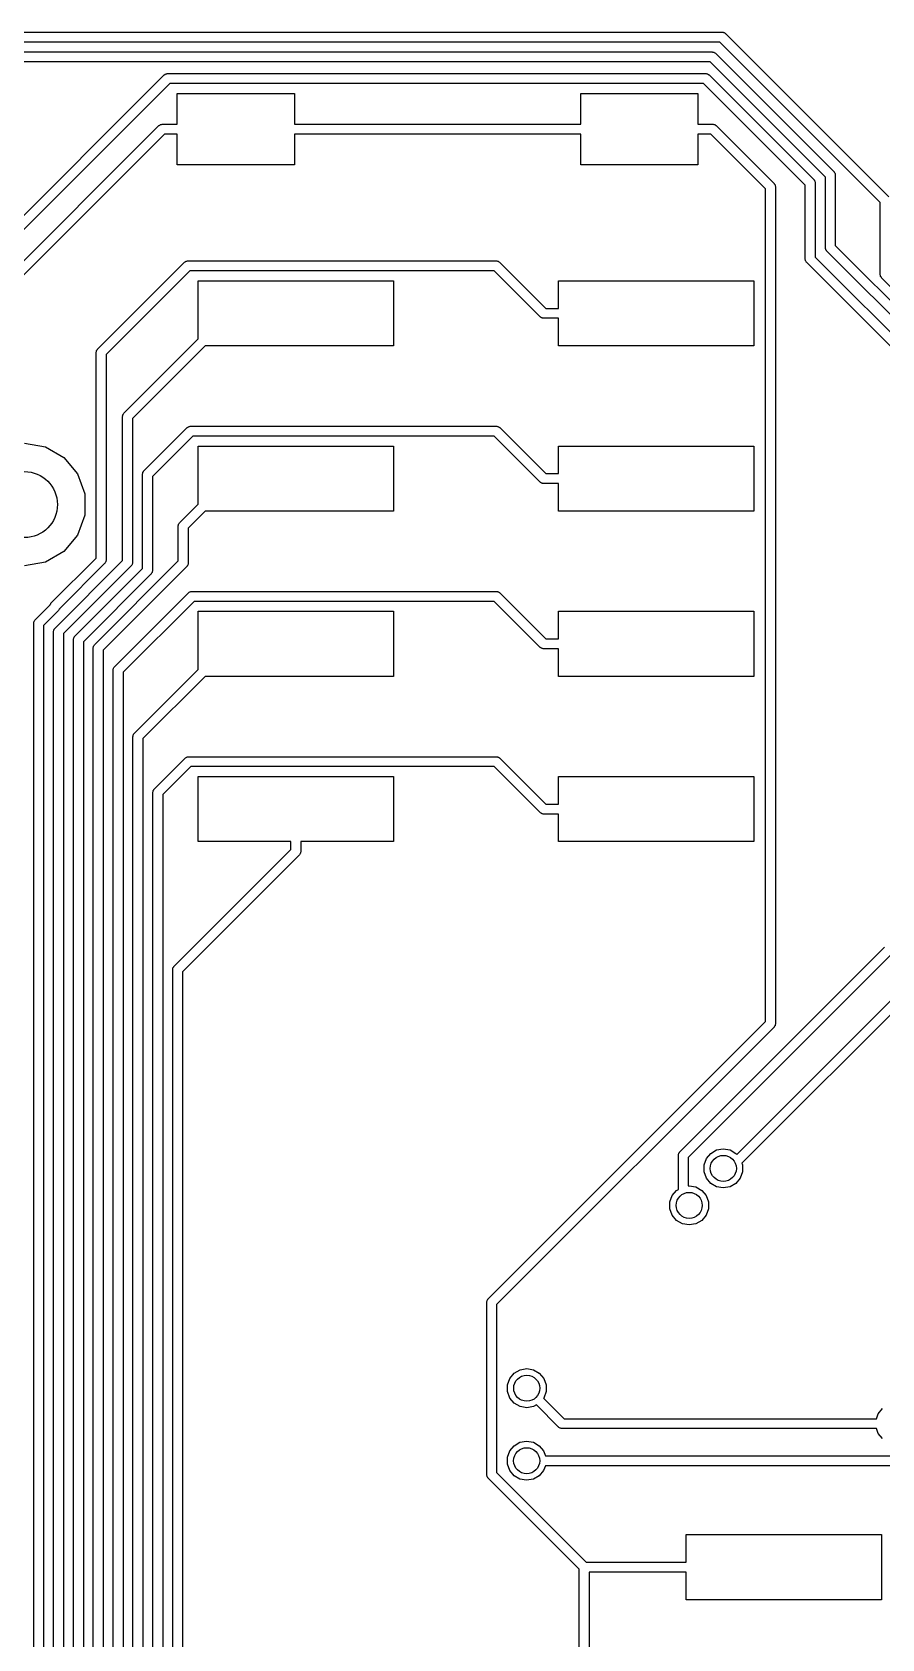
# Model space of a CAD drawing. Extents: x 0 to 100, y -163 to 0.
# Drawn here: x 35.68 to 48.74, y -41.56 to -16.87 of the extents above; entities that cross this region are included whole.
import ezdxf

# ---------------------------------------------------------------- set-up
doc = ezdxf.new("R2010")
doc.units = 0
doc.header["$MEASUREMENT"] = 0
doc.layers.add('BLACK', color=7, linetype='CONTINUOUS')

msp = doc.modelspace()

# ---------------------------------------------------------------- linework, layer by layer
at = {"layer": 'Black'}
for p, q in [((19.2762, -16.869), (46.2804, -16.869)), ((46.2488, -17.0214), (19.3078, -17.0214)), ((48.7124, -19.485), (46.2488, -17.0214)), ((46.2804, -16.869), (46.2837, -16.8696)), ((46.2837, -16.8696), (46.287, -16.8693)), ((46.287, -16.8693), (46.2967, -16.8719)), ((46.2967, -16.8719), (46.3065, -16.8736)), ((46.3065, -16.8736), (46.3094, -16.8753)), ((46.3094, -16.8753), (46.3126, -16.8761)), ((46.3126, -16.8761), (46.3208, -16.8819)), ((46.3208, -16.8819), (46.3294, -16.8868)), ((46.3294, -16.8868), (46.3315, -16.8894)), ((46.3315, -16.8894), (46.3343, -16.8913)), ((46.3343, -16.8913), (48.8425, -19.3995)), ((25.1036, -17.1742), (46.1305, -17.1742)), ((46.1305, -17.1742), (46.1338, -17.1748)), ((46.1338, -17.1748), (46.1371, -17.1745)), ((46.1371, -17.1745), (46.1468, -17.1771)), ((46.1468, -17.1771), (46.1566, -17.1788)), ((46.1566, -17.1788), (46.1595, -17.1805)), ((46.1595, -17.1805), (46.1627, -17.1813)), ((46.1627, -17.1813), (46.1709, -17.1871)), ((46.1709, -17.1871), (46.1795, -17.192)), ((46.1795, -17.192), (46.1816, -17.1946)), ((46.1816, -17.1946), (46.1844, -17.1965)), ((46.1844, -17.1965), (48.0002, -19.0123)), ((46.0989, -17.3266), (25.1351, -17.3266)), ((31.6961, -23.5398), (37.7088, -17.5271)), ((37.7088, -17.5271), (37.7116, -17.5252)), ((37.7116, -17.5252), (37.7137, -17.5226)), ((37.7137, -17.5226), (37.7223, -17.5176)), ((37.7223, -17.5176), (37.7305, -17.5119)), ((37.7305, -17.5119), (37.7337, -17.5111)), ((37.7337, -17.5111), (37.7366, -17.5094)), ((37.7366, -17.5094), (37.7464, -17.5077)), ((37.7464, -17.5077), (37.7561, -17.5051)), ((37.7561, -17.5051), (37.7594, -17.5054)), ((37.7594, -17.5054), (37.7627, -17.5048)), ((37.7627, -17.5048), (46.0294, -17.5048)), ((46.0294, -17.5048), (46.0327, -17.5054)), ((46.0327, -17.5054), (46.036, -17.5051)), ((46.036, -17.5051), (46.0457, -17.5077)), ((46.0457, -17.5077), (46.0555, -17.5094)), ((46.0555, -17.5094), (46.0584, -17.5111)), ((46.0584, -17.5111), (46.0616, -17.5119)), ((46.0616, -17.5119), (46.0698, -17.5177)), ((46.0698, -17.5177), (46.0784, -17.5226)), ((46.0784, -17.5226), (46.0805, -17.5252)), ((46.0805, -17.5252), (46.0833, -17.5271)), ((46.0833, -17.5271), (47.6912, -19.135)), ((47.8701, -19.0978), (46.0989, -17.3266)), ((37.7943, -17.6572), (31.8262, -23.6253)), ((45.9978, -17.6572), (37.7943, -17.6572)), ((47.5611, -19.2205), (45.9978, -17.6572)), ((37.91, -18.2838), (37.91, -17.81)), ((37.91, -17.81), (39.71, -17.81)), ((39.71, -17.81), (39.71, -18.2838)), ((44.11, -18.2838), (44.11, -17.81)), ((44.11, -17.81), (45.91, -17.81)), ((45.91, -17.81), (45.91, -18.2838)), ((34.2362, -21.6971), (37.6272, -18.3061)), ((37.7127, -18.4362), (34.3663, -21.7826)), ((37.6272, -18.3061), (37.63, -18.3042)), ((37.63, -18.3042), (37.6321, -18.3016)), ((37.6321, -18.3016), (37.6407, -18.2966)), ((37.6407, -18.2966), (37.6489, -18.2909)), ((37.6489, -18.2909), (37.6521, -18.2901)), ((37.6521, -18.2901), (37.655, -18.2884)), ((37.655, -18.2884), (37.6648, -18.2867)), ((37.6648, -18.2867), (37.6745, -18.2841)), ((37.6745, -18.2841), (37.6778, -18.2844)), ((37.6778, -18.2844), (37.6811, -18.2838)), ((37.6811, -18.2838), (37.91, -18.2838)), ((37.91, -18.4362), (37.7127, -18.4362)), ((37.91, -18.91), (37.91, -18.4362)), ((39.71, -18.2838), (44.11, -18.2838)), ((44.11, -18.4362), (39.71, -18.4362)), ((39.71, -18.4362), (39.71, -18.91)), ((44.11, -18.91), (44.11, -18.4362)), ((45.91, -18.2838), (46.1389, -18.2838)), ((46.1073, -18.4362), (45.91, -18.4362)), ((45.91, -18.4362), (45.91, -18.91)), ((46.9504, -19.2793), (46.1073, -18.4362)), ((46.1389, -18.2838), (46.1422, -18.2844)), ((46.1422, -18.2844), (46.1455, -18.2841)), ((46.1455, -18.2841), (46.1552, -18.2867)), ((46.1552, -18.2867), (46.165, -18.2884)), ((46.165, -18.2884), (46.1679, -18.2901)), ((46.1679, -18.2901), (46.1711, -18.2909)), ((46.1711, -18.2909), (46.1793, -18.2967)), ((46.1793, -18.2967), (46.1879, -18.3016)), ((46.1879, -18.3016), (46.19, -18.3042)), ((46.19, -18.3042), (46.1928, -18.3061)), ((46.1928, -18.3061), (47.0805, -19.1938)), ((39.71, -18.91), (37.91, -18.91)), ((45.91, -18.91), (44.11, -18.91)), ((48.0002, -19.0123), (48.0021, -19.0151)), ((47.0805, -19.1938), (47.0824, -19.1966)), ((47.0824, -19.1966), (47.085, -19.1987)), ((47.085, -19.1987), (47.0899, -19.2073)), ((47.0899, -19.2073), (47.0957, -19.2155)), ((47.0957, -19.2155), (47.0965, -19.2187)), ((47.0965, -19.2187), (47.0982, -19.2216)), ((47.0982, -19.2216), (47.0999, -19.2314)), ((47.0999, -19.2314), (47.1025, -19.2411)), ((47.1025, -19.2411), (47.1022, -19.2444)), ((47.1022, -19.2444), (47.1028, -19.2477)), ((47.1028, -19.2477), (47.1028, -32.1065)), ((47.5611, -20.3567), (47.5611, -19.2205)), ((47.6912, -19.135), (47.6931, -19.1378)), ((47.6931, -19.1378), (47.6957, -19.1399)), ((47.6957, -19.1399), (47.7006, -19.1485)), ((47.7006, -19.1485), (47.7064, -19.1567)), ((47.7064, -19.1567), (47.7072, -19.1599)), ((47.7072, -19.1599), (47.7089, -19.1628)), ((47.7089, -19.1628), (47.7106, -19.1726)), ((47.7106, -19.1726), (47.7132, -19.1823)), ((47.7132, -19.1823), (47.7129, -19.1856)), ((47.7129, -19.1856), (47.7135, -19.1889)), ((47.7135, -19.1889), (47.7135, -20.3251)), ((47.8701, -20.1809), (47.8701, -19.0978)), ((48.0021, -19.0151), (48.0047, -19.0172)), ((48.0047, -19.0172), (48.0096, -19.0258)), ((48.0096, -19.0258), (48.0154, -19.034)), ((48.0154, -19.034), (48.0162, -19.0372)), ((48.0162, -19.0372), (48.0179, -19.0401)), ((48.0179, -19.0401), (48.0196, -19.0499)), ((48.0196, -19.0499), (48.0222, -19.0596)), ((48.0222, -19.0596), (48.0219, -19.0629)), ((48.0219, -19.0629), (48.0225, -19.0662)), ((48.0225, -19.0662), (48.0225, -20.1493)), ((46.9504, -32.0749), (46.9504, -19.2793)), ((48.7124, -20.5914), (48.7124, -19.485)), ((47.8707, -20.1842), (47.8701, -20.1809)), ((47.8704, -20.1875), (47.8707, -20.1842)), ((47.873, -20.1972), (47.8704, -20.1875)), ((47.8747, -20.207), (47.873, -20.1972)), ((47.8764, -20.2099), (47.8747, -20.207)), ((47.8772, -20.2131), (47.8764, -20.2099)), ((47.883, -20.2213), (47.8772, -20.2131)), ((47.8879, -20.2299), (47.883, -20.2213)), ((47.8905, -20.232), (47.8879, -20.2299)), ((47.8924, -20.2348), (47.8905, -20.232)), ((51.3539, -23.6963), (47.8924, -20.2348)), ((48.0225, -20.1493), (51.4394, -23.5662)), ((36.6851, -21.7397), (38.0176, -20.4072)), ((38.0176, -20.4072), (38.0204, -20.4053)), ((38.0204, -20.4053), (38.0225, -20.4027)), ((38.0225, -20.4027), (38.0311, -20.3977)), ((38.0311, -20.3977), (38.0393, -20.392)), ((38.0393, -20.392), (38.0425, -20.3912)), ((38.0425, -20.3912), (38.0454, -20.3895)), ((38.0454, -20.3895), (38.0552, -20.3878)), ((38.0552, -20.3878), (38.0649, -20.3852)), ((38.0649, -20.3852), (38.0682, -20.3855)), ((38.0682, -20.3855), (38.0715, -20.3849)), ((38.0715, -20.3849), (42.8122, -20.3849)), ((42.8122, -20.3849), (42.8155, -20.3855)), ((42.8155, -20.3855), (42.8188, -20.3852)), ((42.8188, -20.3852), (42.8285, -20.3878)), ((42.8285, -20.3878), (42.8383, -20.3895)), ((42.8383, -20.3895), (42.8412, -20.3912)), ((42.8412, -20.3912), (42.8444, -20.392)), ((42.8444, -20.392), (42.8526, -20.3978)), ((42.8526, -20.3978), (42.8612, -20.4027)), ((42.8612, -20.4027), (42.8633, -20.4053)), ((42.8633, -20.4053), (42.8661, -20.4072)), ((42.8661, -20.4072), (43.5727, -21.1138)), ((47.5617, -20.36), (47.5611, -20.3567)), ((47.5614, -20.3633), (47.5617, -20.36)), ((47.564, -20.373), (47.5614, -20.3633)), ((47.5657, -20.3828), (47.564, -20.373)), ((47.5674, -20.3857), (47.5657, -20.3828)), ((47.5682, -20.3889), (47.5674, -20.3857)), ((47.574, -20.3971), (47.5682, -20.3889)), ((47.5789, -20.4057), (47.574, -20.3971)), ((47.5815, -20.4078), (47.5789, -20.4057)), ((47.5834, -20.4106), (47.5815, -20.4078)), ((51.2738, -24.101), (47.5834, -20.4106)), ((47.7135, -20.3251), (51.3593, -23.9709)), ((38.1031, -20.5373), (36.8152, -21.8252)), ((42.7806, -20.5373), (38.1031, -20.5373)), ((38.23, -21.5822), (38.23, -20.69)), ((38.23, -20.69), (41.23, -20.69)), ((41.23, -20.69), (41.23, -21.69)), ((43.4872, -21.2439), (42.7806, -20.5373)), ((43.77, -21.1138), (43.77, -20.69)), ((43.77, -20.69), (46.77, -20.69)), ((46.77, -20.69), (46.77, -21.69)), ((48.713, -20.5947), (48.7124, -20.5914)), ((48.7127, -20.598), (48.713, -20.5947)), ((48.7153, -20.6077), (48.7127, -20.598)), ((48.717, -20.6175), (48.7153, -20.6077)), ((48.7187, -20.6204), (48.717, -20.6175)), ((48.7195, -20.6236), (48.7187, -20.6204)), ((48.7253, -20.6318), (48.7195, -20.6236)), ((48.7302, -20.6404), (48.7253, -20.6318)), ((48.7328, -20.6425), (48.7302, -20.6404)), ((48.7347, -20.6453), (48.7328, -20.6425)), ((51.4783, -23.3889), (48.7347, -20.6453)), ((43.5727, -21.1138), (43.77, -21.1138)), ((43.49, -21.2458), (43.4872, -21.2439)), ((43.4921, -21.2484), (43.49, -21.2458)), ((43.5007, -21.2533), (43.4921, -21.2484)), ((43.5089, -21.2591), (43.5007, -21.2533)), ((43.5121, -21.2599), (43.5089, -21.2591)), ((43.515, -21.2616), (43.5121, -21.2599)), ((43.5248, -21.2633), (43.515, -21.2616)), ((43.5345, -21.2659), (43.5248, -21.2633)), ((43.5378, -21.2656), (43.5345, -21.2659)), ((43.5411, -21.2662), (43.5378, -21.2656)), ((43.77, -21.2662), (43.5411, -21.2662)), ((43.77, -21.69), (43.77, -21.2662)), ((37.0918, -22.7204), (38.23, -21.5822)), ((38.3378, -21.69), (37.2219, -22.8059)), ((41.23, -21.69), (38.3378, -21.69)), ((46.77, -21.69), (43.77, -21.69)), ((36.6628, -21.7936), (36.6634, -21.7903)), ((36.6628, -24.9514), (36.6628, -21.7936)), ((36.6631, -21.787), (36.6657, -21.7773)), ((36.6634, -21.7903), (36.6631, -21.787)), ((36.6657, -21.7773), (36.6674, -21.7675)), ((36.6674, -21.7675), (36.6691, -21.7646)), ((36.6691, -21.7646), (36.6699, -21.7614)), ((36.6699, -21.7614), (36.6757, -21.7532)), ((36.6757, -21.7532), (36.6806, -21.7446)), ((36.6806, -21.7446), (36.6832, -21.7425)), ((36.6832, -21.7425), (36.6851, -21.7397)), ((36.8152, -21.8252), (36.8152, -24.983)), ((37.0695, -22.7743), (37.0701, -22.771)), ((37.0695, -24.9879), (37.0695, -22.7743)), ((37.0698, -22.7677), (37.0724, -22.758)), ((37.0701, -22.771), (37.0698, -22.7677)), ((37.0724, -22.758), (37.0741, -22.7482)), ((37.0741, -22.7482), (37.0758, -22.7453)), ((37.0758, -22.7453), (37.0766, -22.7421)), ((37.0766, -22.7421), (37.0824, -22.7339)), ((37.0824, -22.7339), (37.0873, -22.7253)), ((37.0873, -22.7253), (37.0899, -22.7232)), ((37.0899, -22.7232), (37.0918, -22.7204)), ((37.2219, -22.8059), (37.2219, -25.0195)), ((37.397, -23.611), (38.0608, -22.9472)), ((38.0608, -22.9472), (38.0636, -22.9453)), ((38.0636, -22.9453), (38.0657, -22.9427)), ((38.0657, -22.9427), (38.0743, -22.9378)), ((38.0743, -22.9378), (38.0825, -22.932)), ((38.0825, -22.932), (38.0857, -22.9312)), ((38.0857, -22.9312), (38.0886, -22.9295)), ((38.0886, -22.9295), (38.0984, -22.9278)), ((38.0984, -22.9278), (38.1081, -22.9252)), ((38.1081, -22.9252), (38.1114, -22.9255)), ((38.1114, -22.9255), (38.1147, -22.9249)), ((38.1147, -22.9249), (42.8122, -22.9249)), ((42.8122, -22.9249), (42.8155, -22.9255)), ((42.8155, -22.9255), (42.8188, -22.9252)), ((42.8188, -22.9252), (42.8285, -22.9278)), ((42.8285, -22.9278), (42.8383, -22.9295)), ((42.8383, -22.9295), (42.8412, -22.9312)), ((42.8412, -22.9312), (42.8444, -22.932)), ((42.8444, -22.932), (42.8526, -22.9378)), ((42.8526, -22.9378), (42.8612, -22.9427)), ((42.8612, -22.9427), (42.8633, -22.9453)), ((42.8633, -22.9453), (42.8661, -22.9472)), ((42.8661, -22.9472), (43.5727, -23.6538)), ((35.56, -23.1866), (35.8827, -23.2435)), ((38.1463, -23.0773), (37.5271, -23.6965)), ((42.7806, -23.0773), (38.1463, -23.0773)), ((43.4872, -23.7839), (42.7806, -23.0773)), ((35.8827, -23.2435), (36.1664, -23.4073)), ((36.1664, -23.4073), (36.377, -23.6583)), ((38.23, -24.1222), (38.23, -23.23)), ((38.23, -23.23), (41.23, -23.23)), ((41.23, -23.23), (41.23, -24.23)), ((43.77, -23.6538), (43.77, -23.23)), ((43.77, -23.23), (46.77, -23.23)), ((46.77, -23.23), (46.77, -24.23)), ((36.377, -23.6583), (36.4891, -23.9662)), ((37.3747, -23.6649), (37.3753, -23.6616)), ((37.3747, -25.1143), (37.3747, -23.6649)), ((37.375, -23.6583), (37.3776, -23.6486)), ((37.3753, -23.6616), (37.375, -23.6583)), ((37.3776, -23.6486), (37.3793, -23.6388)), ((37.3793, -23.6388), (37.381, -23.6359)), ((37.381, -23.6359), (37.3818, -23.6327)), ((37.3818, -23.6327), (37.3876, -23.6245)), ((37.3876, -23.6245), (37.3925, -23.6159)), ((37.3925, -23.6159), (37.3951, -23.6138)), ((37.3951, -23.6138), (37.397, -23.611)), ((37.5271, -23.6965), (37.5271, -25.1459)), ((43.5727, -23.6538), (43.77, -23.6538)), ((43.49, -23.7858), (43.4872, -23.7839)), ((43.4921, -23.7884), (43.49, -23.7858)), ((43.5007, -23.7934), (43.4921, -23.7884)), ((43.5089, -23.7991), (43.5007, -23.7934)), ((43.5121, -23.7999), (43.5089, -23.7991)), ((43.515, -23.8016), (43.5121, -23.7999)), ((43.5248, -23.8033), (43.515, -23.8016)), ((43.5345, -23.8059), (43.5248, -23.8033)), ((43.5378, -23.8056), (43.5345, -23.8059)), ((43.5411, -23.8062), (43.5378, -23.8056)), ((43.77, -23.8062), (43.5411, -23.8062)), ((43.77, -24.23), (43.77, -23.8062)), ((36.4891, -23.9662), (36.4891, -24.2938)), ((37.9472, -24.405), (38.23, -24.1222)), ((36.4891, -24.2938), (36.377, -24.6017)), ((37.9252, -24.4523), (37.9278, -24.4426)), ((37.9278, -24.4426), (37.9295, -24.4328)), ((37.9295, -24.4328), (37.9312, -24.4299)), ((37.9312, -24.4299), (37.932, -24.4267)), ((37.932, -24.4267), (37.9378, -24.4185)), ((37.9378, -24.4185), (37.9427, -24.4099)), ((37.9427, -24.4099), (37.9453, -24.4078)), ((37.9453, -24.4078), (37.9472, -24.405)), ((38.3378, -24.23), (38.0773, -24.4905)), ((41.23, -24.23), (38.3378, -24.23)), ((46.77, -24.23), (43.77, -24.23)), ((36.377, -24.6017), (36.1664, -24.8527)), ((37.9249, -24.4589), (37.9255, -24.4556)), ((37.9249, -24.9957), (37.9249, -24.4589)), ((37.9255, -24.4556), (37.9252, -24.4523)), ((38.0773, -24.4905), (38.0773, -25.0273)), ((36.1664, -24.8527), (35.8827, -25.0165)), ((35.8827, -25.0165), (35.56, -25.0734)), ((35.9728, -25.6414), (36.6628, -24.9514)), ((36.0303, -26.0271), (37.0695, -24.9879)), ((36.7929, -25.0369), (36.0986, -25.7311)), ((37.1996, -25.0734), (36.1604, -26.1126)), ((36.3354, -26.1536), (37.3747, -25.1143)), ((36.6405, -26.2801), (37.9249, -24.9957)), ((38.055, -25.0812), (36.7706, -26.3656)), ((36.7948, -25.0341), (36.7929, -25.0369)), ((36.7974, -25.032), (36.7948, -25.0341)), ((36.8023, -25.0234), (36.7974, -25.032)), ((36.8081, -25.0152), (36.8023, -25.0234)), ((36.8089, -25.012), (36.8081, -25.0152)), ((36.8106, -25.0091), (36.8089, -25.012)), ((36.8123, -24.9993), (36.8106, -25.0091)), ((36.8149, -24.9896), (36.8123, -24.9993)), ((36.8152, -24.983), (36.8146, -24.9863)), ((36.8146, -24.9863), (36.8149, -24.9896)), ((37.2015, -25.0706), (37.1996, -25.0734)), ((37.2041, -25.0685), (37.2015, -25.0706)), ((37.209, -25.0599), (37.2041, -25.0685)), ((37.2148, -25.0517), (37.209, -25.0599)), ((37.2156, -25.0485), (37.2148, -25.0517)), ((37.2173, -25.0456), (37.2156, -25.0485)), ((37.219, -25.0358), (37.2173, -25.0456)), ((37.2216, -25.0261), (37.219, -25.0358)), ((37.2219, -25.0195), (37.2213, -25.0228)), ((37.2213, -25.0228), (37.2216, -25.0261)), ((37.5142, -25.1863), (37.5093, -25.1949)), ((37.52, -25.1781), (37.5142, -25.1863)), ((37.5208, -25.1749), (37.52, -25.1781)), ((37.5225, -25.172), (37.5208, -25.1749)), ((37.5242, -25.1622), (37.5225, -25.172)), ((37.5268, -25.1525), (37.5242, -25.1622)), ((37.5271, -25.1459), (37.5265, -25.1492)), ((37.5265, -25.1492), (37.5268, -25.1525)), ((38.0569, -25.0784), (38.055, -25.0812)), ((38.0595, -25.0763), (38.0569, -25.0784)), ((38.0645, -25.0677), (38.0595, -25.0763)), ((38.0702, -25.0595), (38.0645, -25.0677)), ((38.071, -25.0563), (38.0702, -25.0595)), ((38.0727, -25.0534), (38.071, -25.0563)), ((38.0744, -25.0436), (38.0727, -25.0534)), ((38.077, -25.0339), (38.0744, -25.0436)), ((38.0773, -25.0273), (38.0767, -25.0306)), ((38.0767, -25.0306), (38.077, -25.0339)), ((37.5048, -25.1998), (36.4655, -26.2391)), ((37.5067, -25.197), (37.5048, -25.1998)), ((37.5093, -25.1949), (37.5067, -25.197)), ((35.7252, -25.9006), (35.9548, -25.6711)), ((35.9548, -25.6711), (35.9551, -25.6692)), ((35.9551, -25.6692), (35.9568, -25.6663)), ((35.9568, -25.6663), (35.9576, -25.6631)), ((35.9576, -25.6631), (35.9634, -25.6549)), ((35.9634, -25.6549), (35.9683, -25.6463)), ((35.9683, -25.6463), (35.9709, -25.6442)), ((35.9709, -25.6442), (35.9728, -25.6414)), ((36.9456, -26.6223), (38.0807, -25.4872)), ((38.1662, -25.6173), (37.0757, -26.7078)), ((38.0807, -25.4872), (38.0835, -25.4853)), ((38.0835, -25.4853), (38.0856, -25.4827)), ((38.0856, -25.4827), (38.0942, -25.4778)), ((38.0942, -25.4778), (38.1024, -25.472)), ((38.1024, -25.472), (38.1056, -25.4712)), ((38.1056, -25.4712), (38.1085, -25.4695)), ((38.1085, -25.4695), (38.1183, -25.4678)), ((38.1183, -25.4678), (38.128, -25.4652)), ((38.128, -25.4652), (38.1313, -25.4655)), ((38.1313, -25.4655), (38.1346, -25.4649)), ((38.1346, -25.4649), (42.8122, -25.4649)), ((42.7806, -25.6173), (38.1662, -25.6173)), ((43.4872, -26.3239), (42.7806, -25.6173)), ((42.8122, -25.4649), (42.8155, -25.4655)), ((42.8155, -25.4655), (42.8188, -25.4652)), ((42.8188, -25.4652), (42.8285, -25.4678)), ((42.8285, -25.4678), (42.8383, -25.4695)), ((42.8383, -25.4695), (42.8412, -25.4712)), ((42.8412, -25.4712), (42.8444, -25.472)), ((42.8444, -25.472), (42.8526, -25.4778)), ((42.8526, -25.4778), (42.8612, -25.4827)), ((42.8612, -25.4827), (42.8633, -25.4853)), ((42.8633, -25.4853), (42.8661, -25.4872)), ((42.8661, -25.4872), (43.5727, -26.1938)), ((35.7075, -25.9284), (35.7092, -25.9255)), ((35.7092, -25.9255), (35.71, -25.9223)), ((35.71, -25.9223), (35.7158, -25.9141)), ((35.7158, -25.9141), (35.7207, -25.9055)), ((35.7207, -25.9055), (35.7233, -25.9034)), ((35.7233, -25.9034), (35.7252, -25.9006)), ((36.0806, -25.7608), (35.8553, -25.9861)), ((36.0825, -25.758), (36.0806, -25.7608)), ((36.0851, -25.7559), (36.0825, -25.758)), ((36.09, -25.7473), (36.0851, -25.7559)), ((36.0958, -25.7391), (36.09, -25.7473)), ((36.0966, -25.7359), (36.0958, -25.7391)), ((36.0983, -25.733), (36.0966, -25.7359)), ((36.0986, -25.7311), (36.0983, -25.733)), ((38.23, -26.6622), (38.23, -25.77)), ((38.23, -25.77), (41.23, -25.77)), ((41.23, -25.77), (41.23, -26.77)), ((43.77, -26.1938), (43.77, -25.77)), ((43.77, -25.77), (46.77, -25.77)), ((46.77, -25.77), (46.77, -26.77)), ((35.7029, -25.9545), (35.7035, -25.9512)), ((35.7029, -60.0641), (35.7029, -25.9545)), ((35.7032, -25.9479), (35.7058, -25.9382)), ((35.7035, -25.9512), (35.7032, -25.9479)), ((35.7058, -25.9382), (35.7075, -25.9284)), ((35.8553, -25.9861), (35.8553, -60.0325)), ((36.008, -26.081), (36.0086, -26.0777)), ((36.008, -59.9377), (36.008, -26.081)), ((36.0083, -26.0744), (36.0109, -26.0647)), ((36.0086, -26.0777), (36.0083, -26.0744)), ((36.0109, -26.0647), (36.0126, -26.0549)), ((36.0126, -26.0549), (36.0143, -26.052)), ((36.0143, -26.052), (36.0151, -26.0488)), ((36.0151, -26.0488), (36.0209, -26.0406)), ((36.0209, -26.0406), (36.0258, -26.032)), ((36.0258, -26.032), (36.0284, -26.0299)), ((36.0284, -26.0299), (36.0303, -26.0271)), ((36.1604, -26.1126), (36.1604, -59.9061)), ((36.3202, -26.1753), (36.326, -26.1671)), ((36.326, -26.1671), (36.3309, -26.1585)), ((36.3309, -26.1585), (36.3335, -26.1564)), ((36.3335, -26.1564), (36.3354, -26.1536)), ((36.3131, -26.2075), (36.3137, -26.2042)), ((36.3131, -59.8111), (36.3131, -26.2075)), ((36.3134, -26.2009), (36.316, -26.1912)), ((36.3137, -26.2042), (36.3134, -26.2009)), ((36.316, -26.1912), (36.3177, -26.1814)), ((36.3177, -26.1814), (36.3194, -26.1785)), ((36.3194, -26.1785), (36.3202, -26.1753)), ((36.4655, -26.2391), (36.4655, -59.7795)), ((36.6182, -26.334), (36.6188, -26.3307)), ((36.6182, -59.6847), (36.6182, -26.334)), ((36.6185, -26.3274), (36.6211, -26.3177)), ((36.6188, -26.3307), (36.6185, -26.3274)), ((36.6211, -26.3177), (36.6228, -26.3079)), ((36.6228, -26.3079), (36.6245, -26.305)), ((36.6245, -26.305), (36.6253, -26.3018)), ((36.6253, -26.3018), (36.6311, -26.2936)), ((36.6311, -26.2936), (36.636, -26.285)), ((36.636, -26.285), (36.6386, -26.2829)), ((36.6386, -26.2829), (36.6405, -26.2801)), ((36.7706, -26.3656), (36.7706, -59.6531)), ((43.49, -26.3258), (43.4872, -26.3239)), ((43.4921, -26.3284), (43.49, -26.3258)), ((43.5007, -26.3333), (43.4921, -26.3284)), ((43.5089, -26.3391), (43.5007, -26.3333)), ((43.5121, -26.3399), (43.5089, -26.3391)), ((43.515, -26.3416), (43.5121, -26.3399)), ((43.5248, -26.3433), (43.515, -26.3416)), ((43.5345, -26.3459), (43.5248, -26.3433)), ((43.5378, -26.3456), (43.5345, -26.3459)), ((43.5411, -26.3462), (43.5378, -26.3456)), ((43.77, -26.3462), (43.5411, -26.3462)), ((43.5727, -26.1938), (43.77, -26.1938)), ((43.77, -26.77), (43.77, -26.3462)), ((36.9236, -26.6696), (36.9262, -26.6599)), ((36.9262, -26.6599), (36.9279, -26.6501)), ((36.9279, -26.6501), (36.9296, -26.6472)), ((36.9296, -26.6472), (36.9304, -26.644)), ((36.9304, -26.644), (36.9362, -26.6358)), ((36.9362, -26.6358), (36.9411, -26.6272)), ((36.9411, -26.6272), (36.9437, -26.6251)), ((36.9437, -26.6251), (36.9456, -26.6223)), ((37.2507, -27.6415), (38.23, -26.6622)), ((36.9233, -26.6762), (36.9239, -26.6729)), ((36.9233, -59.5581), (36.9233, -26.6762)), ((36.9239, -26.6729), (36.9236, -26.6696)), ((37.0757, -26.7078), (37.0757, -59.5265)), ((38.3378, -26.77), (37.3808, -27.727)), ((41.23, -26.77), (38.3378, -26.77)), ((46.77, -26.77), (43.77, -26.77)), ((37.2355, -27.6632), (37.2413, -27.655)), ((37.2413, -27.655), (37.2462, -27.6464)), ((37.2462, -27.6464), (37.2488, -27.6443)), ((37.2488, -27.6443), (37.2507, -27.6415)), ((37.2284, -27.6954), (37.229, -27.6921)), ((37.2284, -59.396), (37.2284, -27.6954)), ((37.2287, -27.6888), (37.2313, -27.6791)), ((37.229, -27.6921), (37.2287, -27.6888)), ((37.2313, -27.6791), (37.233, -27.6693)), ((37.233, -27.6693), (37.2347, -27.6664)), ((37.2347, -27.6664), (37.2355, -27.6632)), ((37.3808, -27.727), (37.3808, -59.3645)), ((37.5558, -28.5012), (38.0298, -28.0272)), ((38.0298, -28.0272), (38.0326, -28.0253)), ((38.0326, -28.0253), (38.0347, -28.0227)), ((38.0347, -28.0227), (38.0433, -28.0177)), ((38.0433, -28.0177), (38.0515, -28.012)), ((38.0515, -28.012), (38.0547, -28.0112)), ((38.0547, -28.0112), (38.0576, -28.0095)), ((38.0576, -28.0095), (38.0674, -28.0078)), ((38.0674, -28.0078), (38.0771, -28.0052)), ((38.0771, -28.0052), (38.0804, -28.0055)), ((38.0804, -28.0055), (38.0837, -28.0049)), ((38.0837, -28.0049), (42.8122, -28.0049)), ((42.8122, -28.0049), (42.8155, -28.0055)), ((42.8155, -28.0055), (42.8188, -28.0052)), ((42.8188, -28.0052), (42.8285, -28.0078)), ((42.8285, -28.0078), (42.8383, -28.0095)), ((42.8383, -28.0095), (42.8412, -28.0112)), ((42.8412, -28.0112), (42.8444, -28.012)), ((42.8444, -28.012), (42.8526, -28.0178)), ((42.8526, -28.0178), (42.8612, -28.0227)), ((42.8612, -28.0227), (42.8633, -28.0253)), ((42.8633, -28.0253), (42.8661, -28.0272)), ((42.8661, -28.0272), (43.5727, -28.7338)), ((38.1153, -28.1573), (37.6859, -28.5867)), ((42.7806, -28.1573), (38.1153, -28.1573)), ((38.23, -29.31), (38.23, -28.31)), ((38.23, -28.31), (41.23, -28.31)), ((41.23, -28.31), (41.23, -29.31)), ((43.4872, -28.8639), (42.7806, -28.1573)), ((43.77, -28.7338), (43.77, -28.31)), ((43.77, -28.31), (46.77, -28.31)), ((46.77, -28.31), (46.77, -29.31)), ((37.5335, -28.5551), (37.5341, -28.5518)), ((37.5335, -59.2701), (37.5335, -28.5551)), ((37.5338, -28.5485), (37.5364, -28.5388)), ((37.5341, -28.5518), (37.5338, -28.5485)), ((37.5364, -28.5388), (37.5381, -28.529)), ((37.5381, -28.529), (37.5398, -28.5261)), ((37.5398, -28.5261), (37.5406, -28.5229)), ((37.5406, -28.5229), (37.5464, -28.5147)), ((37.5464, -28.5147), (37.5513, -28.5061)), ((37.5513, -28.5061), (37.5539, -28.504)), ((37.5539, -28.504), (37.5558, -28.5012)), ((37.6859, -28.5867), (37.6859, -59.2385)), ((43.49, -28.8658), (43.4872, -28.8639)), ((43.4921, -28.8684), (43.49, -28.8658)), ((43.5007, -28.8733), (43.4921, -28.8684)), ((43.5089, -28.8791), (43.5007, -28.8733)), ((43.5121, -28.8799), (43.5089, -28.8791)), ((43.515, -28.8816), (43.5121, -28.8799)), ((43.5248, -28.8833), (43.515, -28.8816)), ((43.5345, -28.8859), (43.5248, -28.8833)), ((43.5378, -28.8856), (43.5345, -28.8859)), ((43.5411, -28.8862), (43.5378, -28.8856)), ((43.77, -28.8862), (43.5411, -28.8862)), ((43.5727, -28.7338), (43.77, -28.7338)), ((43.77, -29.31), (43.77, -28.8862)), ((39.6538, -29.31), (38.23, -29.31)), ((39.6538, -29.4308), (39.6538, -29.31)), ((41.23, -29.31), (39.8062, -29.31)), ((39.8062, -29.31), (39.8062, -29.4624)), ((46.77, -29.31), (43.77, -29.31)), ((46.5086, -34.1172), (51.3427, -29.2831)), ((37.861, -31.2236), (39.6538, -29.4308)), ((39.7839, -29.5163), (37.9911, -31.3091)), ((39.7858, -29.5135), (39.7839, -29.5163)), ((39.7884, -29.5114), (39.7858, -29.5135)), ((39.7933, -29.5028), (39.7884, -29.5114)), ((39.7991, -29.4946), (39.7933, -29.5028)), ((39.7999, -29.4914), (39.7991, -29.4946)), ((39.8016, -29.4885), (39.7999, -29.4914)), ((39.8033, -29.4787), (39.8016, -29.4885)), ((39.8059, -29.469), (39.8033, -29.4787)), ((39.8062, -29.4624), (39.8056, -29.4657)), ((39.8056, -29.4657), (39.8059, -29.469)), ((51.4282, -29.4132), (46.5883, -34.253)), ((45.6331, -34.0773), (48.7803, -30.9301)), ((48.9104, -31.0156), (45.7632, -34.1628)), ((37.8387, -31.2775), (37.8393, -31.2742)), ((37.8387, -59.1442), (37.8387, -31.2775)), ((37.839, -31.2709), (37.8416, -31.2612)), ((37.8393, -31.2742), (37.839, -31.2709)), ((37.8416, -31.2612), (37.8433, -31.2514)), ((37.8433, -31.2514), (37.845, -31.2485)), ((37.845, -31.2485), (37.8458, -31.2453)), ((37.8458, -31.2453), (37.8516, -31.2371)), ((37.8516, -31.2371), (37.8565, -31.2285)), ((37.8565, -31.2285), (37.8591, -31.2264)), ((37.8591, -31.2264), (37.861, -31.2236)), ((37.9911, -31.3091), (37.9911, -59.1127)), ((42.6876, -36.3377), (46.9504, -32.0749)), ((47.0805, -32.1604), (42.8177, -36.4232)), ((47.0824, -32.1576), (47.0805, -32.1604)), ((47.085, -32.1555), (47.0824, -32.1576)), ((47.09, -32.1469), (47.085, -32.1555)), ((47.0957, -32.1387), (47.09, -32.1469)), ((47.0965, -32.1355), (47.0957, -32.1387)), ((47.0982, -32.1326), (47.0965, -32.1355)), ((47.0999, -32.1228), (47.0982, -32.1326)), ((47.1025, -32.1131), (47.0999, -32.1228)), ((47.1028, -32.1065), (47.1022, -32.1098)), ((47.1022, -32.1098), (47.1025, -32.1131)), ((46.1077, -34.1008), (46.1983, -34.0485)), ((46.1983, -34.0485), (46.3013, -34.0304)), ((46.3013, -34.0304), (46.4043, -34.0485)), ((46.4043, -34.0485), (46.4949, -34.1008)), ((45.6108, -34.1312), (45.6114, -34.1279)), ((45.6108, -34.6535), (45.6108, -34.1312)), ((45.6111, -34.1246), (45.6137, -34.1149)), ((45.6114, -34.1279), (45.6111, -34.1246)), ((45.6137, -34.1149), (45.6154, -34.1051)), ((45.6154, -34.1051), (45.6171, -34.1022)), ((45.6171, -34.1022), (45.6179, -34.099)), ((45.6179, -34.099), (45.6237, -34.0908)), ((45.6237, -34.0908), (45.6286, -34.0822)), ((45.6286, -34.0822), (45.6312, -34.0801)), ((45.6312, -34.0801), (45.6331, -34.0773)), ((45.7632, -34.1628), (45.7632, -34.6012)), ((46.0047, -34.2792), (46.0405, -34.1809)), ((46.0047, -34.3838), (46.0047, -34.2792)), ((46.0405, -34.1809), (46.1077, -34.1008)), ((46.4949, -34.1008), (46.5086, -34.1172)), ((46.5883, -34.253), (46.5979, -34.2792)), ((46.5979, -34.2792), (46.5979, -34.3838)), ((46.0405, -34.4821), (46.0047, -34.3838)), ((46.1077, -34.5622), (46.0405, -34.4821)), ((46.1983, -34.6145), (46.1077, -34.5622)), ((46.4949, -34.5622), (46.4043, -34.6145)), ((46.5621, -34.4821), (46.4949, -34.5622)), ((46.5979, -34.3838), (46.5621, -34.4821)), ((45.4808, -34.8475), (45.5166, -34.7492)), ((45.5166, -34.7492), (45.5838, -34.6691)), ((45.5838, -34.6691), (45.6108, -34.6535)), ((45.7632, -34.6012), (45.7774, -34.5987)), ((45.7774, -34.5987), (45.8804, -34.6168)), ((45.8804, -34.6168), (45.971, -34.6691)), ((45.971, -34.6691), (46.0382, -34.7492)), ((46.0382, -34.7492), (46.074, -34.8475)), ((46.3013, -34.6326), (46.1983, -34.6145)), ((46.4043, -34.6145), (46.3013, -34.6326)), ((45.4808, -34.9521), (45.4808, -34.8475)), ((45.5166, -35.0504), (45.4808, -34.9521)), ((45.5838, -35.1305), (45.5166, -35.0504)), ((46.0382, -35.0504), (45.971, -35.1305)), ((46.074, -34.9521), (46.0382, -35.0504)), ((46.074, -34.8475), (46.074, -34.9521)), ((45.6744, -35.1828), (45.5838, -35.1305)), ((45.7774, -35.2009), (45.6744, -35.1828)), ((45.8804, -35.1828), (45.7774, -35.2009)), ((45.971, -35.1305), (45.8804, -35.1828)), ((42.6653, -36.3916), (42.6659, -36.3883)), ((42.6653, -39.0374), (42.6653, -36.3916)), ((42.6656, -36.385), (42.6682, -36.3753)), ((42.6659, -36.3883), (42.6656, -36.385)), ((42.6682, -36.3753), (42.6699, -36.3655)), ((42.6699, -36.3655), (42.6716, -36.3626)), ((42.6716, -36.3626), (42.6724, -36.3594)), ((42.6724, -36.3594), (42.6782, -36.3512)), ((42.6782, -36.3512), (42.6831, -36.3426)), ((42.6831, -36.3426), (42.6857, -36.3405)), ((42.6857, -36.3405), (42.6876, -36.3377)), ((42.8177, -36.4232), (42.8177, -39.0058)), ((43.0191, -37.5593), (43.0863, -37.4792)), ((43.0863, -37.4792), (43.1769, -37.4269)), ((43.1769, -37.4269), (43.2799, -37.4088)), ((43.2799, -37.4088), (43.3829, -37.4269)), ((43.3829, -37.4269), (43.4735, -37.4792)), ((43.4735, -37.4792), (43.5407, -37.5593)), ((42.9833, -37.6576), (43.0191, -37.5593)), ((42.9833, -37.7622), (42.9833, -37.6576)), ((43.0191, -37.8605), (42.9833, -37.7622)), ((43.5407, -37.5593), (43.5765, -37.6576)), ((43.5765, -37.7622), (43.5407, -37.8605)), ((43.5765, -37.6576), (43.5765, -37.7622)), ((43.0863, -37.9406), (43.0191, -37.8605)), ((43.1769, -37.9929), (43.0863, -37.9406)), ((43.2799, -38.011), (43.1769, -37.9929)), ((43.3829, -37.9929), (43.2799, -38.011)), ((43.4287, -37.9664), (43.3829, -37.9929)), ((43.7706, -38.3084), (43.4287, -37.9664)), ((43.5407, -37.8605), (43.5396, -37.8618)), ((43.5396, -37.8618), (43.8561, -38.1783)), ((48.6804, -38.1039), (48.7476, -38.0238)), ((43.8561, -38.1783), (48.6533, -38.1783)), ((48.6533, -38.1783), (48.6804, -38.1039)), ((43.7734, -38.3103), (43.7706, -38.3084)), ((43.7755, -38.3129), (43.7734, -38.3103)), ((43.7841, -38.3178), (43.7755, -38.3129)), ((43.7923, -38.3236), (43.7841, -38.3178)), ((43.7955, -38.3244), (43.7923, -38.3236)), ((43.7984, -38.3261), (43.7955, -38.3244)), ((43.8082, -38.3278), (43.7984, -38.3261)), ((43.8179, -38.3304), (43.8082, -38.3278)), ((43.8212, -38.3301), (43.8179, -38.3304)), ((43.8245, -38.3307), (43.8212, -38.3301)), ((48.6533, -38.3307), (43.8245, -38.3307)), ((48.6804, -38.4051), (48.6533, -38.3307)), ((48.7476, -38.4852), (48.6804, -38.4051)), ((42.9822, -38.772), (43.018, -38.6737)), ((43.018, -38.6737), (43.0852, -38.5936)), ((43.0852, -38.5936), (43.1758, -38.5413)), ((43.1758, -38.5413), (43.2788, -38.5232)), ((43.2788, -38.5232), (43.3818, -38.5413)), ((43.3818, -38.5413), (43.4724, -38.5936)), ((43.4724, -38.5936), (43.5396, -38.6737)), ((43.5396, -38.6737), (43.5667, -38.7481)), ((43.5667, -38.7481), (54.1492, -38.7481)), ((42.8177, -39.0058), (44.1957, -40.3838)), ((42.9822, -38.8766), (42.9822, -38.772)), ((43.018, -38.9749), (42.9822, -38.8766)), ((43.0852, -39.055), (43.018, -38.9749)), ((43.5396, -38.9749), (43.4724, -39.055)), ((43.5667, -38.9005), (43.5396, -38.9749)), ((54.1176, -38.9005), (43.5667, -38.9005)), ((42.6659, -39.0407), (42.6653, -39.0374)), ((42.6656, -39.044), (42.6659, -39.0407)), ((42.6682, -39.0537), (42.6656, -39.044)), ((42.6699, -39.0635), (42.6682, -39.0537)), ((42.6716, -39.0664), (42.6699, -39.0635)), ((42.6724, -39.0696), (42.6716, -39.0664)), ((42.6782, -39.0778), (42.6724, -39.0696)), ((42.6831, -39.0864), (42.6782, -39.0778)), ((42.6857, -39.0885), (42.6831, -39.0864)), ((42.6876, -39.0913), (42.6857, -39.0885)), ((44.0879, -40.4916), (42.6876, -39.0913)), ((43.1758, -39.1073), (43.0852, -39.055)), ((43.2788, -39.1254), (43.1758, -39.1073)), ((43.3818, -39.1073), (43.2788, -39.1254)), ((43.4724, -39.055), (43.3818, -39.1073)), ((45.73, -40.3838), (45.73, -39.96)), ((45.73, -39.96), (48.73, -39.96)), ((48.73, -39.96), (48.73, -40.96)), ((44.0879, -46.8849), (44.0879, -40.4916)), ((44.1957, -40.3838), (45.73, -40.3838)), ((45.73, -40.5362), (44.2403, -40.5362)), ((44.2403, -40.5362), (44.2403, -46.8533)), ((45.73, -40.96), (45.73, -40.5362)), ((48.73, -40.96), (45.73, -40.96))]:
    msp.add_line(p, q, dxfattribs=at)
for centre, radius in [((35.56, -24.13), 0.508), ((46.3013, -34.3315), 0.2), ((45.7774, -34.8998), 0.2), ((43.2799, -37.7099), 0.2), ((43.2788, -38.8243), 0.2)]:
    msp.add_circle(centre, radius, dxfattribs=at)

doc.saveas('drawing.dxf')
